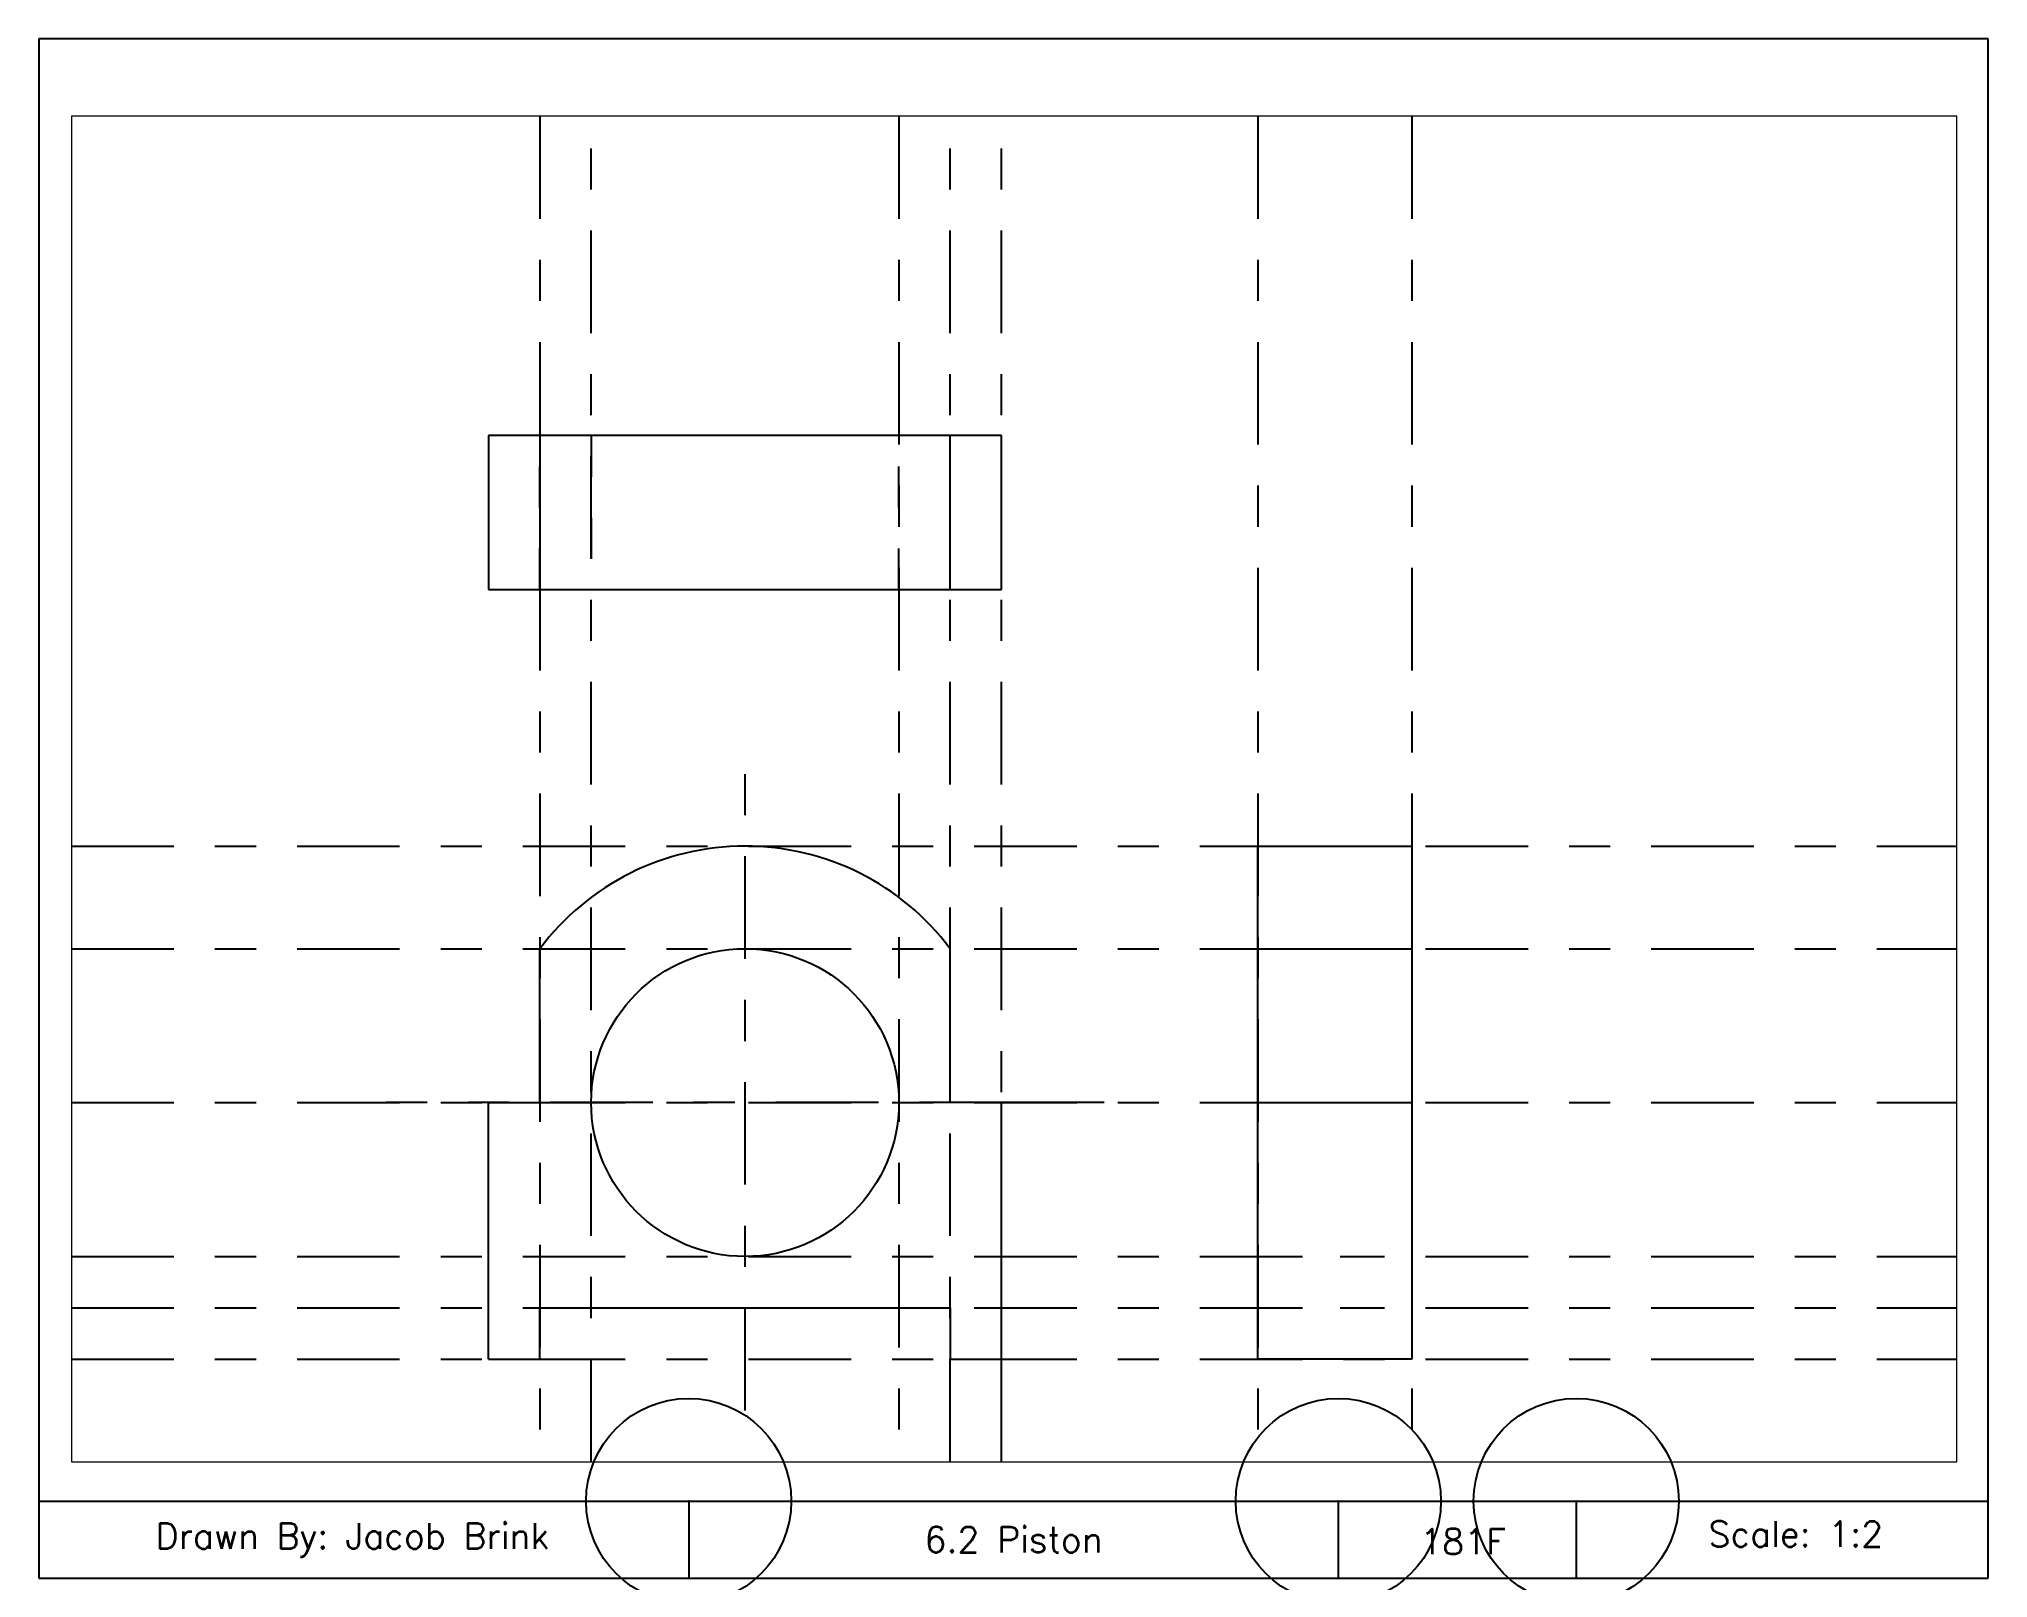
# Paper-space layout 'Layout2' of a CAD drawing. Header units: inches. Extents: x 0.5 to 10, y 0.25 to 7.75.
# The model-space entities are those that its viewports show. They can reach past a viewport. Long polylines and large blocks are cut down to what shows.
import ezdxf
from ezdxf.enums import TextEntityAlignment as Align

# ---------------------------------------------------------------- set-up
doc = ezdxf.new("R2010")
doc.units = ezdxf.units.IN
doc.header["$LTSCALE"] = 0.2
doc.header["$MEASUREMENT"] = 0
doc.header["$PDMODE"] = 32
doc.linetypes.add('CENTER', pattern=[2, 1.25, -0.25, 0.25, -0.25])
doc.linetypes.add('DASHED', pattern=[0.75, 0.5, -0.25])
for name, color, linetype in [('Center', 10, 'CENTER'), ('Hidden line', 50, 'DASHED'), ('Text', 80, 'Continuous'), ('Title Block', 210, 'Continuous'), ('Visible', 10, 'Continuous')]:
    doc.layers.add(name, color=color, linetype=linetype)
doc.layers.add('Viewport Hid', color=254, linetype='Continuous', plot=False)
doc.layers.add('Work Line', color=96, linetype='CENTER', plot=False)
doc.styles.get("Standard").update_dxf_attribs({"font": 'romans.shx', "height": 0.25})

msp = doc.modelspace()

# ---------------------------------------------------------------- linework, layer by layer
at = {"layer": 'Center'}
for p, q in [((2.5, -0.5), (2.5, 6)), ((6, 2.5), (-1, 2.5)), ((2.5, 2.5), (2.5, 2.5)), ((7.5, 2.5), (7.5, 2.5))]:
    msp.add_line(p, q, dxfattribs=at)
at = {"layer": 'Hidden line'}
for p, q in [((0.5, 7.5), (0.5, 9)), ((1, 9), (1, 7.5)), ((4, 7.5), (4, 9)), ((4.5, 7.5), (4.5, 9)), ((7.5, 4), (9, 4)), ((7.5, 1), (9, 1)), ((7.5, 0.5), (9, 0.5))]:
    msp.add_line(p, q, dxfattribs=at)
at = {"layer": 'Visible'}
for p, q in [((5, 9), (0, 9)), ((0, 9), (0, 7.5)), ((0.5, 9), (0.5, 7.5)), ((4.5, 7.5), (4.5, 9)), ((5, 7.5), (5, 9)), ((0, 7.5), (5, 7.5)), ((7.5, 4), (7.5, 5)), ((7.5, 5), (9, 5)), ((9, 5), (9, 4)), ((0.5, 2.5), (0.5, 4)), ((4.5, 2.5), (4.5, 4)), ((7.5, 0), (7.5, 4)), ((7.5, 4), (9, 4)), ((9, 4), (9, 0)), ((0, 0), (0, 2.5)), ((0, 2.5), (0.5, 2.5)), ((5, 2.5), (4.5, 2.5)), ((5, 0), (5, 2.5)), ((7.5, 2.5), (9, 2.5)), ((0.5, 0), (0.5, 0.5)), ((0.5, 0.5), (4.5, 0.5)), ((4.5, 0.5), (4.5, 0)), ((0, 0), (0.5, 0)), ((4.5, 0), (5, 0)), ((9, 0), (7.5, 0))]:
    msp.add_line(p, q, dxfattribs=at)
msp.add_circle((2.5, 2.5), 1.5, dxfattribs=at)
msp.add_arc((2.5, 2.5), 2.5, 36.8699, 143.1301, dxfattribs=at)
at = {"layer": 'Work Line'}
for p, direction in [((0.5, 2.5), (0, -1)), ((1, 2.5), (0, 1)), ((4, 2.5), (0, -1)), ((4.5, 0.5), (0, 1)), ((5, 2.5), (0, 1)), ((7.5, 5), (0, -1)), ((9, 4), (0, -1)), ((2.5, 5), (1, 0)), ((0.5, 4), (1, 0)), ((0, 2.5), (1, 0)), ((2.5, 1), (1, 0)), ((4, 0.5), (1, 0)), ((0, 0), (1, 0))]:
    msp.add_xline(p, direction, dxfattribs=at)

psp = doc.layouts.new('Layout2')

# ---------------------------------------------------------------- linework, layer by layer
at = {"layer": 'Defpoints'}
for p in [(3.6667, 0.625), (3.6667, 0.625), (3.6667, 0.625), (3.6667, 0.625), (6.8333, 0.625), (6.8333, 0.625), (6.8333, 0.625), (6.8333, 0.625)]:
    psp.add_point(p, dxfattribs=at)
at = {"layer": 'Title Block'}
for p, q in [((10, 7.75), (0.5, 7.75)), ((0.5, 7.75), (0.5, 0.25)), ((10, 0.25), (10, 7.75)), ((0.5, 0.625), (10, 0.625)), ((3.6667, 0.625), (3.6667, 0.25)), ((6.8333, 0.625), (6.8333, 0.25)), ((7.9927, 0.625), (7.9927, 0.25)), ((0.5, 0.25), (10, 0.25))]:
    psp.add_line(p, q, dxfattribs=at)
for p in [(3.6667, 0.625), (6.8333, 0.625), (7.9927, 0.625)]:
    psp.add_point(p, dxfattribs=at)

# ---------------------------------------------------------------- texts
at = {"layer": 'Text'}
for s, p in [('Drawn By: Jacob Brink', (2.0271, 0.3926)), ('6.2 Piston', (5.25, 0.375)), ('181F', (7.4412, 0.3654)), ('Scale: 1:2', (9.063, 0.4018))]:
    psp.add_text(s, height=0.125, dxfattribs=at).set_placement(p, align=Align.CENTER)

# ---------------------------------------------------------------- viewports
at = {"layer": 'Viewport Hid'}
vp = psp.add_viewport(center=(5.2526, 4.0951), size=(9.1893, 6.556348), view_center_point=(5.1222, 5.5564), view_height=13.112697, dxfattribs=at)
vp.frozen_layers = ['Viewport Hid']

doc.saveas('drawing.dxf')
